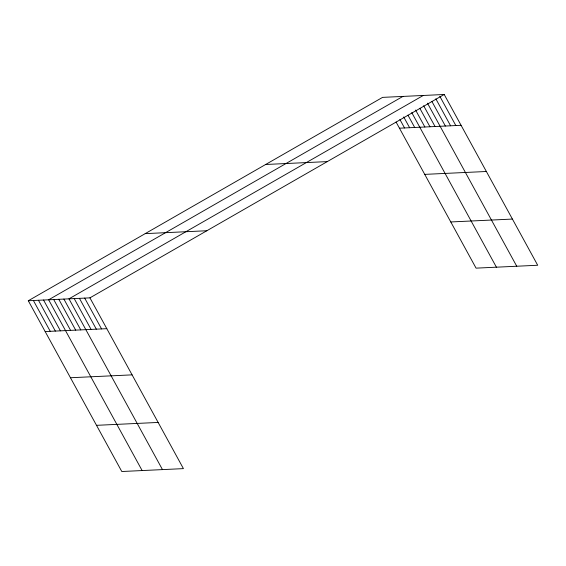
<?xml version="1.0" encoding="UTF-8"?>
<svg xmlns="http://www.w3.org/2000/svg" width="566" height="566" viewBox="0 0 566 566"><rect width="100%" height="100%" fill="white"/><g stroke="black" fill="none" stroke-linecap="round" stroke-linejoin="round"><path stroke-width="0.85" d="M28.3 300.744L89.93 297.858L183.426 468.627L121.796 471.513L28.3 300.744L382.574 97.373L444.204 94.487L537.7 265.256L476.07 268.142L396.073 122.023M402.914 96.418L48.641 299.789L142.13 470.558M423.255 95.47L68.974 298.841L162.47 469.61M89.93 297.858L444.204 94.487M399.447 128.192L461.078 125.305M265.666 164.487L327.297 161.6M424.733 174.378L486.364 171.491M145.214 233.631L206.838 230.744M450.784 221.957L512.414 219.07M45.174 331.556L106.804 328.676M70.46 377.741L132.09 374.862M96.51 425.328L158.14 422.441M439.81 96.277L455.842 125.553M435.841 98.831L450.6 125.794M431.865 101.385L445.364 126.041M427.472 103.175L516.744 266.239M423.651 105.722L435.042 126.522M419.83 108.269L429.955 126.763M415.593 110.052L424.868 126.996M411.772 112.599L496.41 267.194M407.952 115.146L414.701 127.477M403.714 116.929L409.614 127.711M399.893 119.476L404.534 127.951M84.695 298.105L101.562 328.917M79.452 298.346L96.326 329.164M74.217 298.593L91.084 329.412M63.894 299.074L80.761 329.893M58.807 299.315L75.681 330.134M53.72 299.548L70.594 330.367M43.554 300.03L60.428 330.841M38.467 300.263L55.341 331.082M33.387 300.504L50.254 331.322"/></g></svg>
